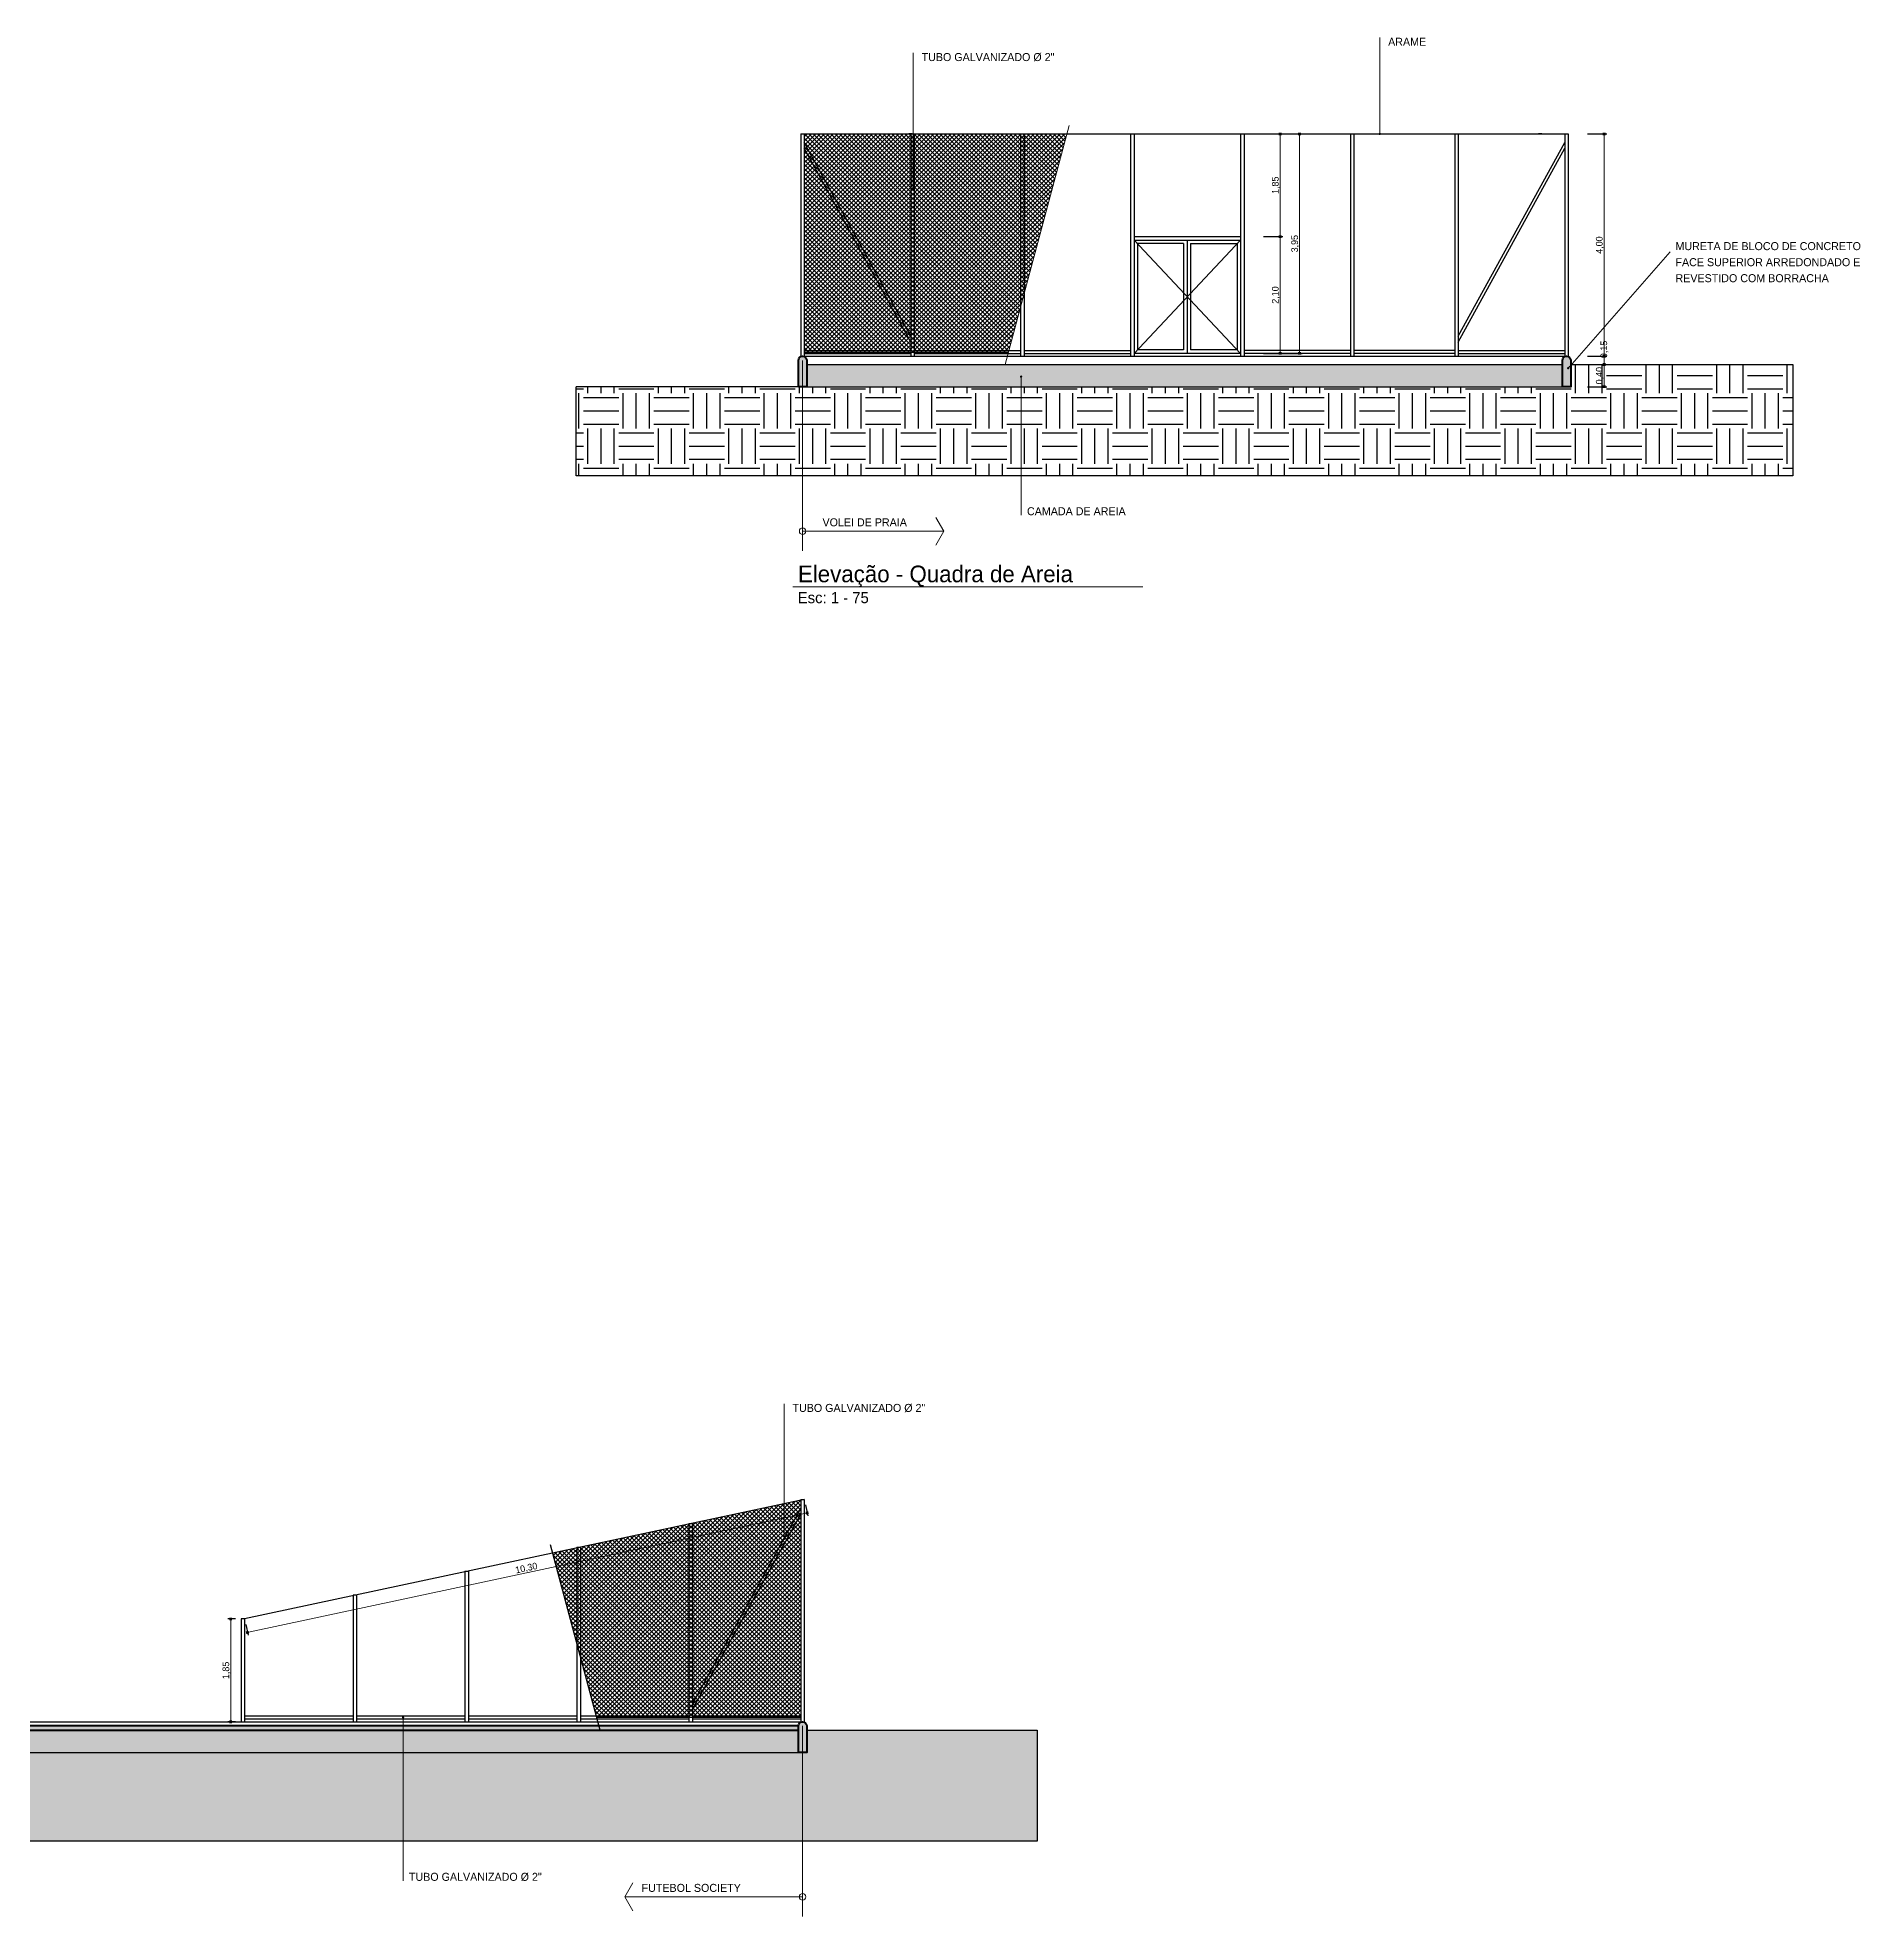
# Model space of a CAD drawing. Header units: millimetres. Extents: x 3006 to 6000, y 1661 to 3774.
# Drawn here: x 4200.86 to 4233.67, y 1980.38 to 2014.19 of the extents above; entities that cross this region are included whole.
import ezdxf

# ---------------------------------------------------------------- set-up
doc = ezdxf.new("R2010")
doc.units = ezdxf.units.MM
doc.header["$LTSCALE"] = 10
doc.linetypes.add('TPP2', pattern=[1.6, 1, -0.2, 0, -0.2, 0, -0.2])
for name, color, linetype, lineweight in [('.10 ultra fina', 240, 'Continuous', 5), ('.25', 70, 'Continuous', 25), ('.40', 20, 'Continuous', 40), ('.40 Interno parede', 27, 'Continuous', 40), ('COTAS', 230, 'Continuous', 15)]:
    doc.layers.add(name, color=color, linetype=linetype, lineweight=lineweight)
for name, color, linetype in [('.20 hachura', 185, 'Continuous'), ('ARQ-HTC-033', 33, 'Continuous'), ('ARQ-HTC-CON', 251, 'Continuous'), ('ARQ-PIS', 11, 'Continuous'), ('ARQ-SMB', 9, 'Continuous'), ('ARQ-STR-CON', 7, 'Continuous'), ('ARQ-STR-CON-VIS', 153, 'Continuous'), ('Escrita', 34, 'Continuous')]:
    doc.layers.add(name, color=color, linetype=linetype)
doc.layers.add('Verde', color=7, linetype='Continuous', true_color=0x136734)
doc.styles.add('Texto Wilian', font='himalaya.ttf')
doc.dimstyles.new('Cota 1-75 Exter WMJ', dxfattribs={"dimtxt": 0.12, "dimasz": 0.05, "dimexe": 0.05, "dimexo": 0.1, "dimgap": 0.002, "dimtad": 1, "dimzin": 1, "dimtxsty": 'Texto Wilian', "dimblk": 'BOXFILLED', "dimcen": 2.5, "dimclrd": 230, "dimclre": 230, "dimclrt": 104, "dimazin": 0, "dimtfac": 1, "dimtix": 1, "dimtmove": 0, "dimatfit": 3, "dimfxl": 0.3, "dimfxlon": 1, "dimlwd": 20, "dimarcsym": 1})

# ---------------------------------------------------------------- blocks, each defined once
blk = doc.blocks.new('_BoxFilled')
at = {"color": 0, "linetype": 'ByBlock', "lineweight": -2}
blk.add_line((-0.5, 0), (-1, 0), dxfattribs=at)
at = {"color": 0, "linetype": 'ByBlock'}
blk.add_solid([(-0.5, 0.5), (0.5, 0.5), (-0.5, -0.5), (0.5, -0.5)], dxfattribs=at)
blk = doc.blocks.new('*D977')
at = {"layer": 'COTAS', "color": 230, "lineweight": -2, "transparency": 16777216}
for p, q in [((4228.758, 2008.456), (4229.108, 2008.456)), ((4228.758, 2008.306), (4229.108, 2008.306))]:
    blk.add_line(p, q, dxfattribs=at)
at = {"layer": 'COTAS', "color": 230, "linetype": 'Continuous', "lineweight": 20, "transparency": 16777216}
blk.add_line((4229.058, 2008.356), (4229.058, 2008.406), dxfattribs=at)
at = {"layer": 'Defpoints', "color": 0, "transparency": 16777216}
for p in [(4228.381, 2008.456), (4229.058, 2008.456), (4228.456, 2008.306)]:
    blk.add_point(p, dxfattribs=at)
at = {"layer": 'COTAS', "color": 230, "lineweight": 20, "transparency": 16777216, "xscale": 0.05, "yscale": 0.05, "zscale": 0.05}
for p, rotation in [((4229.058, 2008.456), 90), ((4229.058, 2008.306), 270)]:
    blk.add_blockref('_BoxFilled', p, dxfattribs=dict(at, rotation=rotation))
at = {"layer": 'COTAS', "color": 104, "transparency": 16777216, "insert": (4229.063, 2008.578), "char_height": 0.12, "attachment_point": 5, "rotation": 90, "style": 'Texto Wilian'}
blk.add_mtext('0,15', dxfattribs=at)
blk = doc.blocks.new('*D978')
at = {"layer": 'COTAS', "color": 230, "lineweight": -2, "transparency": 16777216}
for p, q in [((4228.758, 2008.306), (4229.108, 2008.306)), ((4228.758, 2007.906), (4229.108, 2007.906))]:
    blk.add_line(p, q, dxfattribs=at)
at = {"layer": 'COTAS', "color": 230, "linetype": 'Continuous', "lineweight": 20, "transparency": 16777216}
blk.add_line((4229.058, 2008.256), (4229.058, 2007.956), dxfattribs=at)
at = {"layer": 'Defpoints', "color": 0, "transparency": 16777216}
for p in [(4228.456, 2008.306), (4228.456, 2007.906), (4229.058, 2007.906)]:
    blk.add_point(p, dxfattribs=at)
at = {"layer": 'COTAS', "color": 230, "lineweight": 20, "transparency": 16777216, "xscale": 0.05, "yscale": 0.05, "zscale": 0.05}
for p, rotation in [((4229.058, 2008.306), 90), ((4229.058, 2007.906), 270)]:
    blk.add_blockref('_BoxFilled', p, dxfattribs=dict(at, rotation=rotation))
at = {"layer": 'COTAS', "color": 104, "transparency": 16777216, "insert": (4228.981, 2008.106), "char_height": 0.12, "attachment_point": 5, "rotation": 90, "style": 'Texto Wilian'}
blk.add_mtext('0,40', dxfattribs=at)
blk = doc.blocks.new('*D979')
at = {"layer": 'COTAS', "color": 230, "lineweight": -2, "transparency": 16777216}
for p, q in [((4228.758, 2012.456), (4229.108, 2012.456)), ((4228.758, 2008.456), (4229.108, 2008.456))]:
    blk.add_line(p, q, dxfattribs=at)
at = {"layer": 'COTAS', "color": 230, "linetype": 'Continuous', "lineweight": 20, "transparency": 16777216}
blk.add_line((4229.058, 2008.506), (4229.058, 2012.406), dxfattribs=at)
at = {"layer": 'Defpoints', "color": 0, "transparency": 16777216}
for p in [(4228.412, 2012.456), (4229.058, 2012.456), (4228.381, 2008.456)]:
    blk.add_point(p, dxfattribs=at)
at = {"layer": 'COTAS', "color": 230, "lineweight": 20, "transparency": 16777216, "xscale": 0.05, "yscale": 0.05, "zscale": 0.05}
for p, rotation in [((4229.058, 2012.456), 90), ((4229.058, 2008.456), 270)]:
    blk.add_blockref('_BoxFilled', p, dxfattribs=dict(at, rotation=rotation))
at = {"layer": 'COTAS', "color": 104, "transparency": 16777216, "insert": (4228.981, 2010.456), "char_height": 0.12, "attachment_point": 5, "rotation": 90, "style": 'Texto Wilian'}
blk.add_mtext('4,00', dxfattribs=at)
blk = doc.blocks.new('_Dot')
at = {"color": 0, "linetype": 'ByBlock', "lineweight": -2}
blk.add_line((-0.5, 0), (-1, 0), dxfattribs=at)
at = {"color": 0, "linetype": 'ByBlock', "const_width": 0.5}
blk.add_lwpolyline([(-0.25, 0, 1), (0.25, 0, 1)], format="xyb", close=True, dxfattribs=at)
blk = doc.blocks.new('*D981')
at = {"layer": 'COTAS', "color": 230, "lineweight": -2, "ltscale": 10, "transparency": 16777216}
for p, q in [((4214.683, 1987.784), (4214.724, 1987.591)), ((4204.608, 1985.634), (4204.649, 1985.441))]:
    blk.add_line(p, q, dxfattribs=at)
at = {"layer": 'COTAS', "color": 230, "linetype": 'Continuous', "lineweight": 20, "ltscale": 10, "transparency": 16777216}
blk.add_line((4214.665, 1987.629), (4204.687, 1985.5), dxfattribs=at)
at = {"layer": 'Defpoints', "color": 0, "ltscale": 10, "transparency": 16777216}
for p in [(4214.662, 1987.882), (4204.587, 1985.732), (4204.638, 1985.49)]:
    blk.add_point(p, dxfattribs=at)
at = {"layer": 'COTAS', "color": 230, "lineweight": 20, "ltscale": 10, "transparency": 16777216, "xscale": 0.05, "yscale": 0.05, "zscale": 0.05}
for p, rotation in [((4214.713, 1987.64), 12.04620134328023), ((4204.638, 1985.49), 192.0462013432802)]:
    blk.add_blockref('_BoxFilled', p, dxfattribs=dict(at, rotation=rotation))
at = {"layer": 'COTAS', "color": 104, "ltscale": 10, "transparency": 16777216, "insert": (4209.66, 1986.64), "char_height": 0.12, "attachment_point": 5, "rotation": 12.0462, "style": 'Texto Wilian'}
blk.add_mtext('10,30', dxfattribs=at)
blk = doc.blocks.new('*D982')
at = {"layer": 'COTAS', "color": 230, "lineweight": -2, "ltscale": 10, "transparency": 16777216}
for p, q in [((4204.424, 1985.732), (4204.288, 1985.732)), ((4204.424, 1983.882), (4204.288, 1983.882))]:
    blk.add_line(p, q, dxfattribs=at)
at = {"layer": 'COTAS', "color": 230, "linetype": 'Continuous', "lineweight": 20, "ltscale": 10, "transparency": 16777216}
blk.add_line((4204.338, 1985.682), (4204.338, 1983.932), dxfattribs=at)
at = {"layer": 'Defpoints', "color": 0, "ltscale": 10, "transparency": 16777216}
for p in [(4204.524, 1985.732), (4204.338, 1983.882), (4204.524, 1983.882)]:
    blk.add_point(p, dxfattribs=at)
at = {"layer": 'COTAS', "color": 230, "lineweight": 20, "ltscale": 10, "transparency": 16777216, "xscale": 0.05, "yscale": 0.05, "zscale": 0.05}
for p, rotation in [((4204.338, 1985.732), 90), ((4204.338, 1983.882), 270)]:
    blk.add_blockref('_BoxFilled', p, dxfattribs=dict(at, rotation=rotation))
at = {"layer": 'COTAS', "color": 104, "ltscale": 10, "transparency": 16777216, "insert": (4204.261, 1984.807), "char_height": 0.12, "attachment_point": 5, "rotation": 90, "style": 'Texto Wilian'}
blk.add_mtext('1,85', dxfattribs=at)
blk = doc.blocks.new('*D983')
at = {"layer": 'COTAS', "color": 230, "lineweight": -2, "ltscale": 10, "transparency": 16777216}
for p, q in [((4222.927, 2010.608), (4223.277, 2010.608)), ((4222.927, 2008.506), (4223.277, 2008.506))]:
    blk.add_line(p, q, dxfattribs=at)
at = {"layer": 'COTAS', "color": 230, "linetype": 'Continuous', "lineweight": 20, "ltscale": 10, "transparency": 16777216}
blk.add_line((4223.227, 2010.558), (4223.227, 2008.556), dxfattribs=at)
at = {"layer": 'Defpoints', "color": 0, "ltscale": 10, "transparency": 16777216}
for p in [(4221.556, 2010.608), (4221.552, 2008.506), (4223.227, 2008.506)]:
    blk.add_point(p, dxfattribs=at)
at = {"layer": 'COTAS', "color": 230, "lineweight": 20, "ltscale": 10, "transparency": 16777216, "xscale": 0.05, "yscale": 0.05, "zscale": 0.05}
for p, rotation in [((4223.227, 2010.608), 90), ((4223.227, 2008.506), 270)]:
    blk.add_blockref('_BoxFilled', p, dxfattribs=dict(at, rotation=rotation))
at = {"layer": 'COTAS', "color": 104, "ltscale": 10, "transparency": 16777216, "insert": (4223.15, 2009.557), "char_height": 0.12, "attachment_point": 5, "rotation": 90, "style": 'Texto Wilian'}
blk.add_mtext('2,10', dxfattribs=at)
blk = doc.blocks.new('*D984')
at = {"layer": 'COTAS', "color": 230, "lineweight": -2, "ltscale": 10, "transparency": 16777216}
for p, q in [((4222.927, 2012.456), (4223.277, 2012.456)), ((4222.927, 2010.608), (4223.277, 2010.608))]:
    blk.add_line(p, q, dxfattribs=at)
at = {"layer": 'COTAS', "color": 230, "linetype": 'Continuous', "lineweight": 20, "ltscale": 10, "transparency": 16777216}
blk.add_line((4223.227, 2010.658), (4223.227, 2012.406), dxfattribs=at)
at = {"layer": 'Defpoints', "color": 0, "ltscale": 10, "transparency": 16777216}
for p in [(4222.514, 2012.456), (4223.227, 2012.456), (4222.514, 2010.608)]:
    blk.add_point(p, dxfattribs=at)
at = {"layer": 'COTAS', "color": 230, "lineweight": 20, "ltscale": 10, "transparency": 16777216, "xscale": 0.05, "yscale": 0.05, "zscale": 0.05}
for p, rotation in [((4223.227, 2012.456), 90), ((4223.227, 2010.608), 270)]:
    blk.add_blockref('_BoxFilled', p, dxfattribs=dict(at, rotation=rotation))
at = {"layer": 'COTAS', "color": 104, "ltscale": 10, "transparency": 16777216, "insert": (4223.15, 2011.532), "char_height": 0.12, "attachment_point": 5, "rotation": 90, "style": 'Texto Wilian'}
blk.add_mtext('1,85', dxfattribs=at)
blk = doc.blocks.new('*D985')
at = {"layer": 'COTAS', "color": 230, "lineweight": -2, "ltscale": 10, "transparency": 16777216}
for p, q in [((4223.275, 2012.456), (4223.625, 2012.456)), ((4223.275, 2008.506), (4223.625, 2008.506))]:
    blk.add_line(p, q, dxfattribs=at)
at = {"layer": 'COTAS', "color": 230, "linetype": 'Continuous', "lineweight": 20, "ltscale": 10, "transparency": 16777216}
blk.add_line((4223.575, 2012.406), (4223.575, 2008.556), dxfattribs=at)
at = {"layer": 'Defpoints', "color": 0, "ltscale": 10, "transparency": 16777216}
for p in [(4222.576, 2012.456), (4222.576, 2008.506), (4223.575, 2008.506)]:
    blk.add_point(p, dxfattribs=at)
at = {"layer": 'COTAS', "color": 230, "lineweight": 20, "ltscale": 10, "transparency": 16777216, "xscale": 0.05, "yscale": 0.05, "zscale": 0.05}
for p, rotation in [((4223.575, 2012.456), 90), ((4223.575, 2008.506), 270)]:
    blk.add_blockref('_BoxFilled', p, dxfattribs=dict(at, rotation=rotation))
at = {"layer": 'COTAS', "color": 104, "ltscale": 10, "transparency": 16777216, "insert": (4223.498, 2010.481), "char_height": 0.12, "attachment_point": 5, "rotation": 90, "style": 'Texto Wilian'}
blk.add_mtext('3,95', dxfattribs=at)

msp = doc.modelspace()

# ---------------------------------------------------------------- hatches: boundary and pattern name
at = {"layer": '.20 hachura'}
h = msp.add_hatch(dxfattribs=at)
h.set_pattern_fill('ANSI37', color=185, scale=0.0175, style=0)
h.set_pattern_definition([(45, (4195.55554, 1981.905554), (-0.03928862, 0.03928862), []), (135, (4195.55554, 1981.905554), (-0.03928862, -0.03928862), [])])
h.paths.add_polyline_path([(4219.387, 2012.456), (4214.662, 2012.456), (4214.662, 2008.531), (4218.335, 2008.531)])
at = {"layer": '.20 hachura', "true_color": 0xc2a3a3}
h = msp.add_hatch(dxfattribs=at)
h.set_pattern_fill('EARTH', color=253, scale=0.1)
h.paths.add_polyline_path([(4210.556, 2007.906), (4210.556, 2006.306), (4232.456, 2006.306), (4232.456, 2008.306), (4228.456, 2008.306), (4228.456, 2007.906), (4228.306, 2007.906), (4214.706, 2007.906)])
at = {"layer": '.20 hachura'}
h = msp.add_hatch(dxfattribs=at)
h.set_pattern_fill('ANSI37', color=185, scale=0.0175, style=0)
h.set_pattern_definition([(135, (4242.75554, 1968.33154), (0.03928862, 0.03928862), []), (45, (4242.75554, 1968.33154), (0.03928862, -0.03928862), [])])
h.paths.add_polyline_path([(4210.133, 1986.915), (4214.599, 1987.868), (4214.599, 1983.957), (4210.926, 1983.957)])
at = {"layer": '.20 hachura', "true_color": 0xc2a3a3}
h = msp.add_hatch(dxfattribs=at)
h.set_pattern_fill('EARTH', color=253, scale=0.1)
h.paths.add_polyline_path([(4218.856, 1981.732), (4218.856, 1983.732), (4214.706, 1983.732), (4214.706, 1983.332), (4167.556, 1983.332), (4167.406, 1983.332), (4167.406, 1983.732), (4163.406, 1983.732), (4163.406, 1981.732)])
at = {"layer": '.20 hachura'}
h = msp.add_hatch(dxfattribs=at)
h.set_pattern_fill('EARTH', color=185, scale=0.05, angle=45, style=0)
h.set_pattern_definition([(45, (4148.40554, 1968.33154), (3e-17, 0.4490128), [0.3175, -0.3175]), (45, (4148.32135, 1968.41573), (3e-17, 0.4490128), [0.3175, -0.3175]), (45, (4148.23716, 1968.49992), (3e-17, 0.4490128), [0.3175, -0.3175]), (135, (4148.23716, 1968.55605), (-0.4490128, 3e-17), [0.3175, -0.3175]), (135, (4148.32135, 1968.64024), (-0.4490128, 3e-17), [0.3175, -0.3175]), (135, (4148.40554, 1968.72443), (-0.4490128, 3e-17), [0.3175, -0.3175])])
h.paths.add_polyline_path([(4167.556, 1983.732), (4167.556, 1983.332), (4214.556, 1983.332), (4214.556, 1983.732)])
at = {"layer": '.40 Interno parede'}
h = msp.add_hatch(dxfattribs=at)
h.set_pattern_fill('EARTH', color=27, scale=0.01, angle=45, style=0)
h.paths.add_polyline_path([(4167.556, 1983.732), (4214.556, 1983.732), (4214.556, 1983.807), (4167.556, 1983.807)])
at = {"layer": 'ARQ-HTC-033'}
msp.add_hatch(color=256, dxfattribs=at).paths.add_polyline_path([(4214.706, 2008.306), (4214.706, 2007.906), (4228.306, 2007.906), (4228.306, 2008.306)])
at = {"layer": 'ARQ-HTC-CON'}
for points in [[(4214.706, 2008.381, 1), (4214.556, 2008.381), (4214.556, 2007.906), (4214.706, 2007.906)], [(4228.456, 2008.381, 1), (4228.306, 2008.381), (4228.306, 2007.906), (4228.456, 2007.906)], [(4214.706, 1983.807, 1), (4214.556, 1983.807), (4214.556, 1983.332), (4214.706, 1983.332)]]:
    msp.add_hatch(color=256, dxfattribs=at).paths.add_polyline_path(points)

# ---------------------------------------------------------------- linework, layer by layer
at = {"layer": '.10 ultra fina', "color": 240, "lineweight": 5}
for p, q in [((4218.275, 2008.306), (4219.427, 2012.606)), ((4220.598, 2010.546), (4222.514, 2008.506)), ((4220.598, 2008.506), (4222.514, 2010.546))]:
    msp.add_line(p, q, dxfattribs=at)
at = {"layer": '.20 hachura', "color": 185}
for p, q in [((4214.662, 2008.531), (4218.335, 2008.531)), ((4167.556, 1983.732), (4214.556, 1983.732)), ((4214.599, 1983.957), (4210.926, 1983.957)), ((4167.556, 1983.332), (4214.556, 1983.332))]:
    msp.add_line(p, q, dxfattribs=at)
at = {"layer": '.20 hachura', "color": 253, "true_color": 0xc2a3a3}
for p, q in [((4228.456, 2008.306), (4232.456, 2008.306)), ((4232.456, 2008.306), (4232.456, 2006.306)), ((4232.456, 2006.306), (4210.556, 2006.306)), ((4214.706, 1983.732), (4218.856, 1983.732)), ((4218.856, 1983.732), (4218.856, 1981.732)), ((4218.856, 1981.732), (4163.406, 1981.732))]:
    msp.add_line(p, q, dxfattribs=at)
at = {"layer": '.25', "color": 70, "lineweight": 25}
for p, q in [((4214.599, 2012.456), (4214.599, 2008.449)), ((4214.599, 2012.456), (4214.662, 2012.456)), ((4214.662, 2012.456), (4214.662, 2008.449)), ((4214.662, 2012.456), (4228.349, 2012.456)), ((4216.605, 2012.456), (4216.543, 2012.456)), ((4216.578, 2012.456), (4216.578, 2008.456)), ((4216.64, 2012.456), (4216.64, 2008.456)), ((4218.556, 2012.456), (4218.556, 2008.456)), ((4218.619, 2012.456), (4218.619, 2008.456)), ((4220.535, 2012.456), (4220.535, 2008.456)), ((4220.598, 2012.456), (4220.598, 2008.456)), ((4222.514, 2012.456), (4222.514, 2008.456)), ((4222.576, 2012.456), (4222.576, 2008.456)), ((4224.492, 2012.456), (4224.492, 2008.456)), ((4224.555, 2012.456), (4224.555, 2008.456)), ((4226.371, 2012.456), (4226.371, 2008.456)), ((4226.433, 2012.456), (4226.433, 2008.456)), ((4227.938, 2012.456), (4227.876, 2012.456)), ((4228.349, 2012.456), (4228.412, 2012.456)), ((4228.349, 2012.456), (4228.349, 2008.449)), ((4228.412, 2012.456), (4228.412, 2008.449)), ((4216.578, 2008.814), (4214.662, 2012.301)), ((4216.578, 2008.711), (4214.662, 2012.197)), ((4226.433, 2008.814), (4228.349, 2012.301)), ((4226.433, 2008.711), (4228.349, 2012.197)), ((4220.598, 2010.608), (4222.514, 2010.608)), ((4220.598, 2010.546), (4222.514, 2010.546)), ((4220.598, 2010.546), (4220.598, 2008.506)), ((4220.66, 2010.483), (4220.66, 2008.568)), ((4221.489, 2010.483), (4220.66, 2010.483)), ((4221.489, 2010.483), (4221.489, 2008.568)), ((4221.552, 2010.546), (4221.552, 2008.506)), ((4221.614, 2010.483), (4222.451, 2010.483)), ((4221.614, 2010.483), (4221.614, 2008.568)), ((4222.451, 2010.483), (4222.451, 2008.568)), ((4214.662, 2008.556), (4216.578, 2008.556)), ((4214.662, 2008.506), (4216.578, 2008.506)), ((4216.64, 2008.556), (4218.556, 2008.556)), ((4216.64, 2008.506), (4218.556, 2008.506)), ((4218.619, 2008.556), (4220.535, 2008.556)), ((4218.619, 2008.506), (4220.535, 2008.506)), ((4221.559, 2008.506), (4220.598, 2008.506)), ((4221.489, 2008.568), (4220.66, 2008.568)), ((4222.514, 2008.506), (4221.559, 2008.506)), ((4222.451, 2008.568), (4221.614, 2008.568)), ((4224.492, 2008.556), (4222.576, 2008.556)), ((4224.492, 2008.506), (4222.576, 2008.506)), ((4226.371, 2008.556), (4224.555, 2008.556)), ((4226.371, 2008.506), (4224.555, 2008.506)), ((4226.433, 2008.556), (4228.349, 2008.556)), ((4226.433, 2008.506), (4228.349, 2008.506)), ((4226.48, 2008.556), (4228.349, 2008.556)), ((4226.48, 2008.506), (4228.349, 2008.506)), ((4214.662, 1987.882), (4204.587, 1985.732)), ((4214.599, 1987.727), (4212.647, 1984.214)), ((4214.599, 1987.882), (4214.599, 1983.875)), ((4214.599, 1987.882), (4214.662, 1987.882)), ((4214.662, 1987.882), (4214.662, 1983.875)), ((4212.584, 1987.452), (4212.584, 1983.882)), ((4212.584, 1987.452), (4212.647, 1987.452)), ((4214.599, 1987.624), (4212.647, 1984.111)), ((4212.647, 1987.452), (4212.647, 1983.882)), ((4210.569, 1987.022), (4210.569, 1983.882)), ((4210.569, 1987.022), (4210.632, 1987.022)), ((4210.632, 1987.022), (4210.632, 1983.882)), ((4208.554, 1986.592), (4208.554, 1983.882)), ((4208.554, 1986.592), (4208.617, 1986.592)), ((4208.617, 1986.592), (4208.617, 1983.882)), ((4206.539, 1986.162), (4206.539, 1983.882)), ((4206.602, 1986.162), (4206.539, 1986.162)), ((4206.602, 1986.162), (4206.602, 1983.882)), ((4204.587, 1985.732), (4204.524, 1985.732)), ((4204.524, 1985.732), (4204.524, 1983.882)), ((4204.587, 1985.732), (4204.587, 1983.882)), ((4206.539, 1983.982), (4204.587, 1983.982)), ((4206.539, 1983.932), (4204.587, 1983.932)), ((4208.554, 1983.982), (4206.602, 1983.982)), ((4208.554, 1983.932), (4206.602, 1983.932)), ((4210.569, 1983.982), (4208.617, 1983.982)), ((4210.569, 1983.932), (4208.617, 1983.932)), ((4212.584, 1983.982), (4210.632, 1983.982)), ((4212.584, 1983.932), (4210.632, 1983.932)), ((4214.599, 1983.982), (4212.647, 1983.982)), ((4214.599, 1983.932), (4212.647, 1983.932))]:
    msp.add_line(p, q, dxfattribs=at)
at = {"layer": '.40', "color": 20, "lineweight": 40}
for points in [[(4214.556, 2007.906), (4214.556, 2008.381, -1), (4214.706, 2008.381), (4214.706, 2007.906)], [(4228.306, 2007.906), (4228.306, 2008.381, -1), (4228.456, 2008.381), (4228.456, 2007.906)], [(4214.556, 1983.332), (4214.556, 1983.807, -1), (4214.706, 1983.807), (4214.706, 1983.332)]]:
    msp.add_lwpolyline(points, format="xyb", close=True, dxfattribs=at)
at = {"layer": '.40 Interno parede', "color": 27}
msp.add_lwpolyline([(4167.556, 1983.732), (4214.556, 1983.732), (4214.556, 1983.807), (4167.556, 1983.807)], close=True, dxfattribs=at)
at = {"layer": 'ARQ-PIS'}
msp.add_line((4214.706, 2008.306), (4228.306, 2008.306), dxfattribs=at)
at = {"layer": 'ARQ-PIS', "color": 7}
for p, q in [((4214.706, 2007.906), (4214.556, 2007.906)), ((4214.706, 2007.906), (4228.306, 2007.906)), ((4214.706, 1983.332), (4214.706, 1983.332))]:
    msp.add_line(p, q, dxfattribs=at)
at = {"layer": 'ARQ-SMB', "linetype": 'TPP2'}
msp.add_line((4210.986, 1983.732), (4210.092, 1987.066), dxfattribs=at)
at = {"layer": 'ARQ-STR-CON', "ltscale": 10}
for p in [(4210.556, 2006.306), (4214.556, 2007.906)]:
    msp.add_line(p, (4210.556, 2007.906), dxfattribs=at)
at = {"layer": 'ARQ-STR-CON-VIS'}
for p, q in [((4214.631, 2008.456), (4228.381, 2008.456)), ((4167.481, 1983.882), (4214.631, 1983.882))]:
    msp.add_line(p, q, dxfattribs=at)
at = {"layer": 'COTAS', "color": 230}
for p, q in [((4214.631, 2008.381), (4214.631, 2004.954)), ((4217.171, 2005.306), (4214.631, 2005.306)), ((4217.171, 2005.306), (4217.027, 2005.556)), ((4217.171, 2005.306), (4217.027, 2005.056)), ((4214.631, 1983.807), (4214.631, 1980.38)), ((4211.431, 1980.732), (4211.575, 1980.982)), ((4214.631, 1980.732), (4211.431, 1980.732)), ((4211.431, 1980.732), (4211.575, 1980.482))]:
    msp.add_line(p, q, dxfattribs=at)
for points in [[(4225.019, 2012.496), (4225.019, 2014.19)], [(4216.622, 2011.521), (4216.622, 2013.915)], [(4228.438, 2008.27), (4230.247, 2010.337)], [(4218.564, 2008.049), (4218.564, 2005.594)], [(4214.298, 1987.212), (4214.298, 1989.606)], [(4207.44, 1983.921), (4207.44, 1981.02)]]:
    msp.add_lwpolyline(points, dxfattribs=at)
for centre in [(4214.631, 2005.306), (4214.631, 1980.732)]:
    msp.add_circle(centre, 0.0583, dxfattribs=at)
at = {"layer": 'Verde', "color": 106, "lineweight": 9}
msp.add_line((4214.458, 2004.303), (4220.754, 2004.303), dxfattribs=at)

# ---------------------------------------------------------------- block references
at = {"layer": 'COTAS', "color": 230, "xscale": 0.04, "yscale": 0.04, "zscale": 0.04}
for p, rotation in [((4225.019, 2012.456), 270), ((4216.622, 2011.481), 270), ((4218.564, 2008.089), 90), ((4228.411, 2008.24), 228.8014713778581), ((4214.298, 1987.172), 270), ((4207.44, 1983.961), 90)]:
    msp.add_blockref('_Dot', p, dxfattribs=dict(at, rotation=rotation))

# ---------------------------------------------------------------- texts
at = {"layer": 'Escrita', "style": 'Texto Wilian'}
for s, p in [('ARAME', (4225.17, 2014.042)), ('TUBO GALVANIZADO Ø 2"', (4216.773, 2013.767)), ('MURETA DE BLOCO DE CONCRETO', (4230.342, 2010.365)), ('FACE SUPERIOR ARREDONDADO E ', (4230.342, 2010.076)), ('REVESTIDO COM BORRACHA', (4230.342, 2009.788)), ('CAMADA DE AREIA', (4218.67, 2005.594)), ('VOLEI DE PRAIA', (4214.989, 2005.395)), ('TUBO GALVANIZADO Ø 2"', (4214.449, 1989.458)), ('TUBO GALVANIZADO Ø 2"', (4207.545, 1981.02)), ('FUTEBOL SOCIETY', (4211.733, 1980.821))]:
    msp.add_text(s, height=0.144, dxfattribs=at).set_placement(p)
at = {"layer": 'Escrita', "attachment_point": 1, "style": 'Texto Wilian'}
for s, insert, char_height, width in [('{\\C50;Elevação - Quadra de Areia }', (4214.547, 2004.688), 0.3, 12.9723), ('{\\C50;Esc: 1 - 75}', (4214.544, 2004.211), 0.2, 3.14298)]:
    msp.add_mtext(s, dxfattribs=dict(at, insert=insert, char_height=char_height, width=width))

# ---------------------------------------------------------------- dimensions: what is measured, and where the dimension line sits
at = {"layer": 'COTAS', "ltscale": 10}
for base, p1, p2, picture, middle in [((4223.227, 2012.456), (4222.514, 2010.608), (4222.514, 2012.456), '*D984', (4223.15, 2011.532)), ((4223.575, 2008.506), (4222.576, 2012.456), (4222.576, 2008.506), '*D985', (4223.498, 2010.481)), ((4223.227, 2008.506), (4221.556, 2010.608), (4221.552, 2008.506), '*D983', (4223.15, 2009.557)), ((4204.338, 1983.882), (4204.524, 1985.732), (4204.524, 1983.882), '*D982', (4204.261, 1984.807))]:
    dim = msp.add_linear_dim(base=base, p1=p1, p2=p2, angle=90, dimstyle='Cota 1-75 Exter WMJ', dxfattribs=at)
    dim.commit()
    dim.dimension.update_dxf_attribs({"geometry": picture, "text_midpoint": middle})
at = {"layer": 'COTAS', "color": 230}
for base, p1, p2, picture, middle in [((4229.058, 2012.456), (4228.381, 2008.456), (4228.412, 2012.456), '*D979', (4228.981, 2010.456)), ((4229.058, 2007.906), (4228.456, 2008.306), (4228.456, 2007.906), '*D978', (4228.981, 2008.106))]:
    dim = msp.add_linear_dim(base=base, p1=p1, p2=p2, angle=90, dimstyle='Cota 1-75 Exter WMJ', override={"dimtmove": 1}, dxfattribs=at)
    dim.commit()
    dim.dimension.update_dxf_attribs({"geometry": picture, "text_midpoint": middle})
dim = msp.add_linear_dim(base=(4229.058, 2008.456), p1=(4228.456, 2008.306), p2=(4228.381, 2008.456), angle=90, dimstyle='Cota 1-75 Exter WMJ', override={"dimtmove": 1}, dxfattribs=at)
dim.commit()
dim.dimension.update_dxf_attribs({"geometry": '*D977', "text_midpoint": (4229.14, 2008.578), "dimtype": 160})
at = {"layer": 'COTAS', "ltscale": 10}
dim = msp.add_aligned_dim(p1=(4214.662, 1987.882), p2=(4204.587, 1985.732), distance=0.247, dimstyle='Cota 1-75 Exter WMJ', dxfattribs=at)
dim.commit()
dim.dimension.update_dxf_attribs({"geometry": '*D981', "text_midpoint": (4209.66, 1986.64)})

doc.saveas('drawing.dxf')
